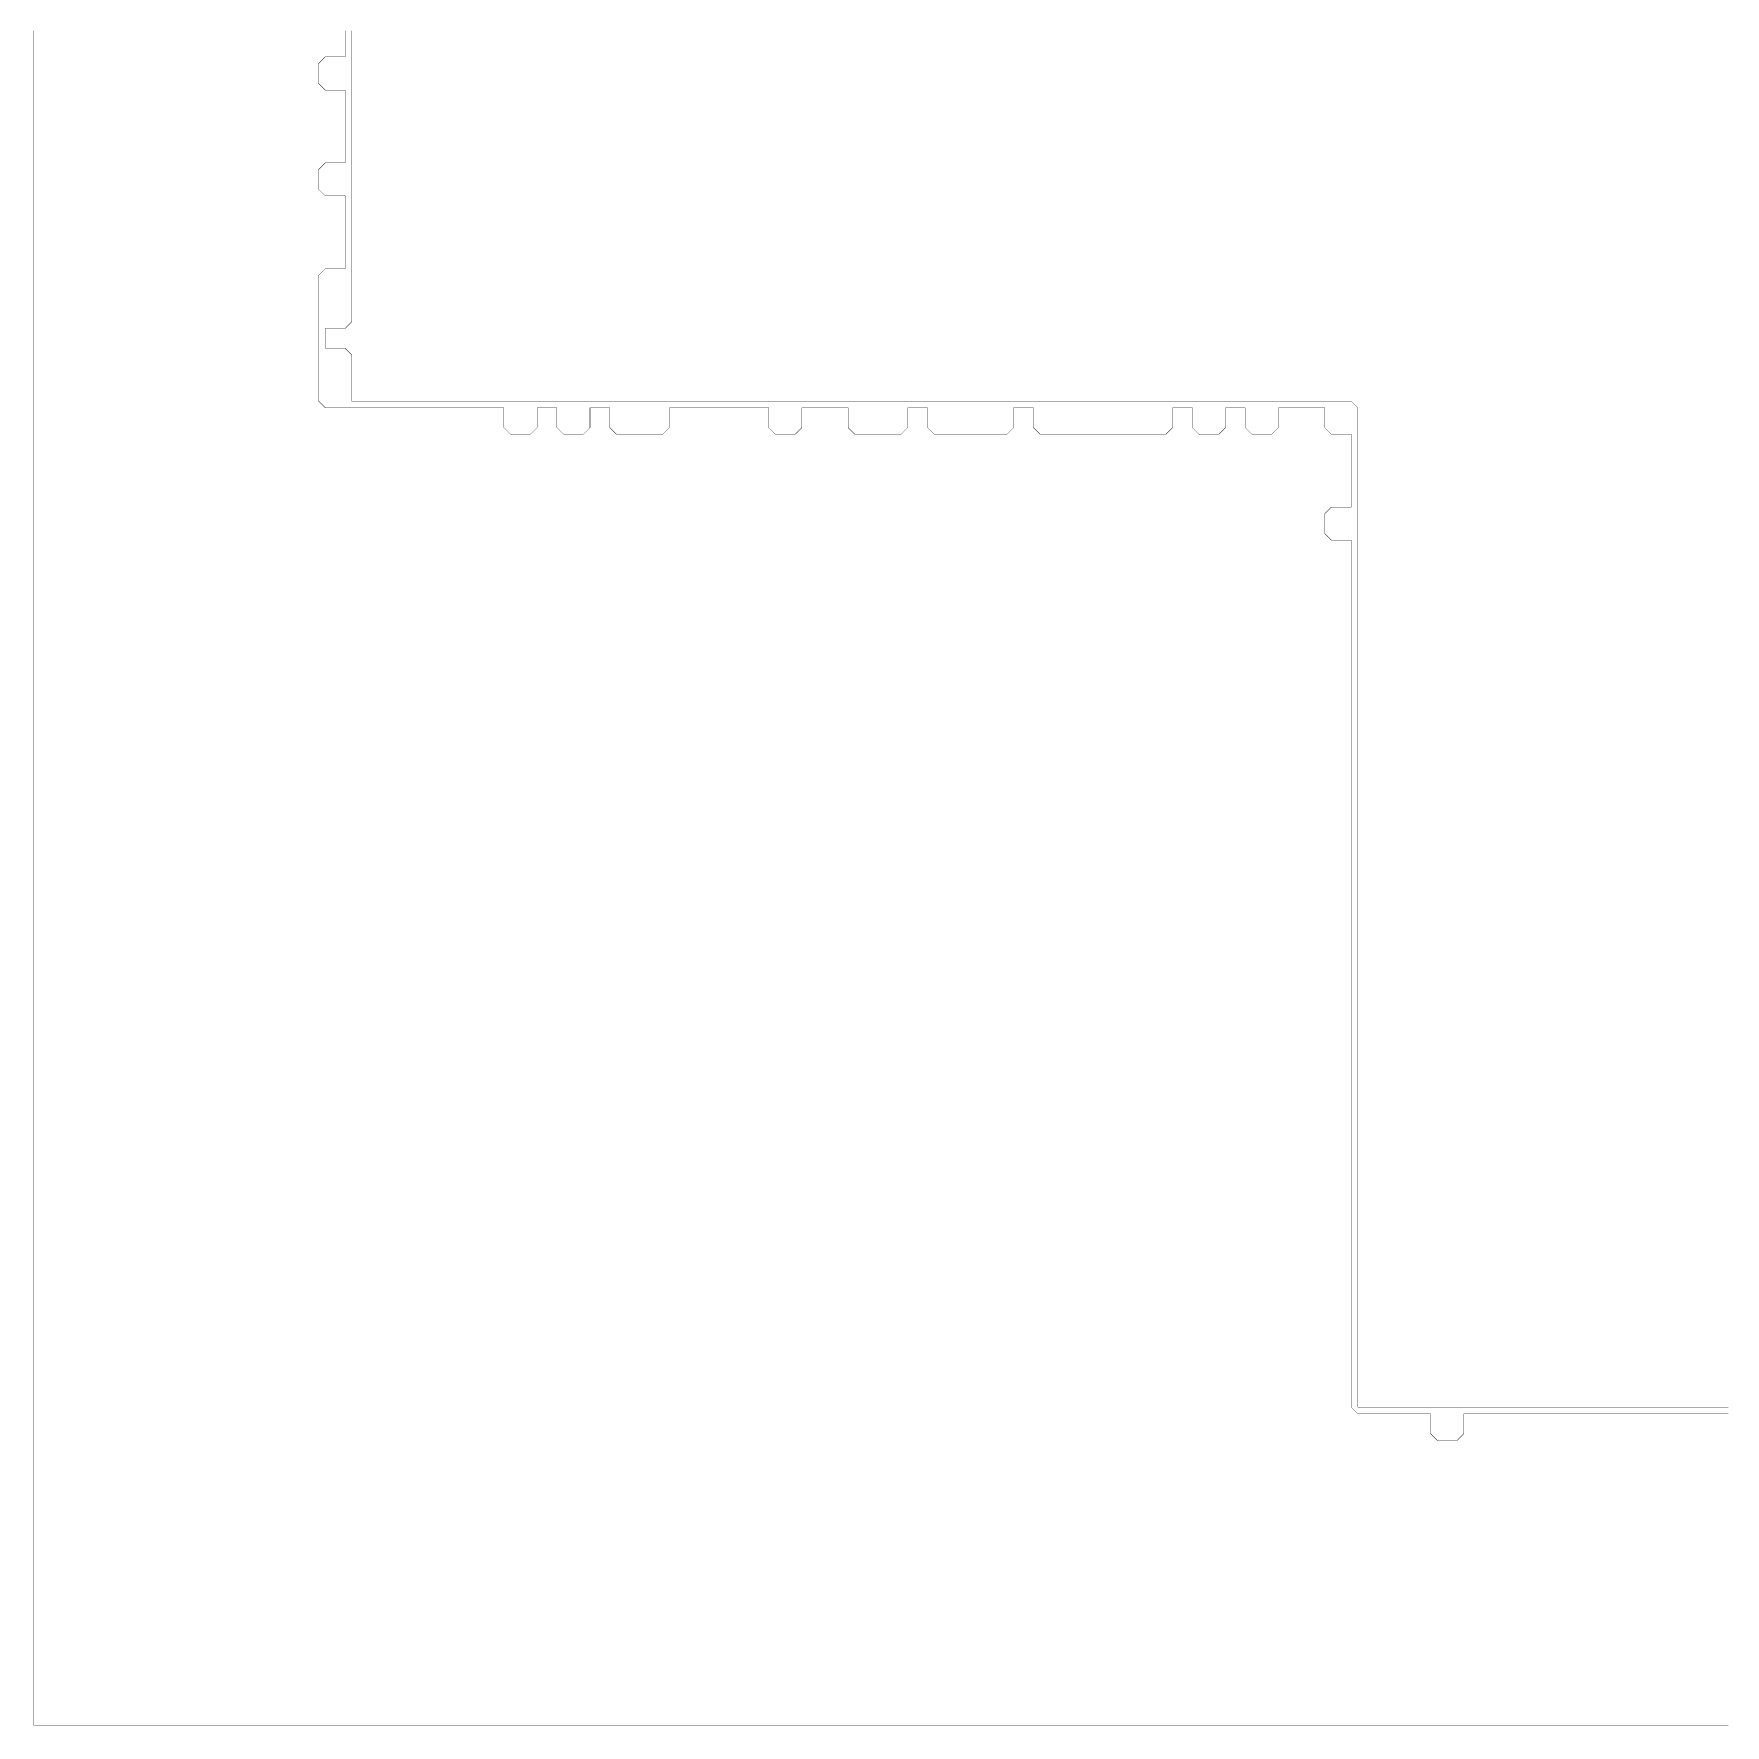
# Model space of a CAD drawing. Header units: metres. Extents: x 0 to 4990, y -4990 to 0.
# Drawn here: x 0 to 2495, y -4990 to -2495 of the extents above; entities that cross this region are included whole.
import ezdxf

# ---------------------------------------------------------------- set-up
doc = ezdxf.new("R2010")
doc.units = ezdxf.units.M
doc.layers.add('conductor', color=1, linetype='Continuous')
doc.layers.add('substrate', color=5, linetype='Continuous')

msp = doc.modelspace()

# ---------------------------------------------------------------- linework, layer by layer
at = {"layer": 'conductor', "const_width": 0.5}
msp.add_lwpolyline([(468.75, -2490.234375), (468.75, -2500), (468.75, -2509.765625), (468.75, -2519.53125), (468.75, -2529.296875), (468.75, -2539.0625), (468.75, -2548.828125), (468.75, -2558.59375), (468.75, -2568.359375), (468.75, -2578.125), (468.75, -2587.890625), (468.75, -2597.65625), (468.75, -2607.421875), (468.75, -2617.1875), (468.75, -2626.953125), (468.75, -2636.71875), (468.75, -2646.484375), (468.75, -2656.25), (468.75, -2666.015625), (468.75, -2675.78125), (468.75, -2685.546875), (468.75, -2695.3125), (468.75, -2705.078125), (468.75, -2714.84375), (468.75, -2724.609375), (468.75, -2734.375), (468.75, -2744.140625), (468.75, -2753.90625), (468.75, -2763.671875), (468.75, -2773.4375), (468.75, -2783.203125), (468.75, -2792.96875), (468.75, -2802.734375), (468.75, -2812.5), (468.75, -2822.265625), (468.75, -2832.03125), (468.75, -2841.796875), (468.75, -2851.5625), (468.75, -2861.328125), (468.75, -2871.09375), (468.75, -2880.859375), (468.75, -2890.625), (468.75, -2900.390625), (468.75, -2910.15625), (468.75, -2919.921875), (458.984375, -2929.6875), (449.21875, -2929.6875), (439.453125, -2929.6875), (429.6875, -2929.6875), (429.6875, -2939.453125), (429.6875, -2949.21875), (429.6875, -2958.984375), (439.453125, -2958.984375), (449.21875, -2958.984375), (458.984375, -2958.984375), (468.75, -2968.75), (468.75, -2978.515625), (468.75, -2988.28125), (468.75, -2998.046875), (468.75, -3007.8125), (468.75, -3017.578125), (468.75, -3027.34375), (468.75, -3037.109375), (478.515625, -3037.109375), (488.28125, -3037.109375), (498.046875, -3037.109375), (507.8125, -3037.109375), (517.578125, -3037.109375), (527.34375, -3037.109375), (537.109375, -3037.109375), (546.875, -3037.109375), (556.640625, -3037.109375), (566.40625, -3037.109375), (576.171875, -3037.109375), (585.9375, -3037.109375), (595.703125, -3037.109375), (605.46875, -3037.109375), (615.234375, -3037.109375), (625, -3037.109375), (634.765625, -3037.109375), (644.53125, -3037.109375), (654.296875, -3037.109375), (664.0625, -3037.109375), (673.828125, -3037.109375), (683.59375, -3037.109375), (693.359375, -3037.109375), (703.125, -3037.109375), (712.890625, -3037.109375), (722.65625, -3037.109375), (732.421875, -3037.109375), (742.1875, -3037.109375), (751.953125, -3037.109375), (761.71875, -3037.109375), (771.484375, -3037.109375), (781.25, -3037.109375), (791.015625, -3037.109375), (800.78125, -3037.109375), (810.546875, -3037.109375), (820.3125, -3037.109375), (830.078125, -3037.109375), (839.84375, -3037.109375), (849.609375, -3037.109375), (859.375, -3037.109375), (869.140625, -3037.109375), (878.90625, -3037.109375), (888.671875, -3037.109375), (898.4375, -3037.109375), (908.203125, -3037.109375), (917.96875, -3037.109375), (927.734375, -3037.109375), (937.5, -3037.109375), (947.265625, -3037.109375), (957.03125, -3037.109375), (966.796875, -3037.109375), (976.5625, -3037.109375), (986.328125, -3037.109375), (996.09375, -3037.109375), (1005.859375, -3037.109375), (1015.625, -3037.109375), (1025.390625, -3037.109375), (1035.15625, -3037.109375), (1044.921875, -3037.109375), (1054.6875, -3037.109375), (1064.453125, -3037.109375), (1074.21875, -3037.109375), (1083.984375, -3037.109375), (1093.75, -3037.109375), (1103.515625, -3037.109375), (1113.28125, -3037.109375), (1123.046875, -3037.109375), (1132.8125, -3037.109375), (1142.578125, -3037.109375), (1152.34375, -3037.109375), (1162.109375, -3037.109375), (1171.875, -3037.109375), (1181.640625, -3037.109375), (1191.40625, -3037.109375), (1201.171875, -3037.109375), (1210.9375, -3037.109375), (1220.703125, -3037.109375), (1230.46875, -3037.109375), (1240.234375, -3037.109375), (1250, -3037.109375), (1259.765625, -3037.109375), (1269.53125, -3037.109375), (1279.296875, -3037.109375), (1289.0625, -3037.109375), (1298.828125, -3037.109375), (1308.59375, -3037.109375), (1318.359375, -3037.109375), (1328.125, -3037.109375), (1337.890625, -3037.109375), (1347.65625, -3037.109375), (1357.421875, -3037.109375), (1367.1875, -3037.109375), (1376.953125, -3037.109375), (1386.71875, -3037.109375), (1396.484375, -3037.109375), (1406.25, -3037.109375), (1416.015625, -3037.109375), (1425.78125, -3037.109375), (1435.546875, -3037.109375), (1445.3125, -3037.109375), (1455.078125, -3037.109375), (1464.84375, -3037.109375), (1474.609375, -3037.109375), (1484.375, -3037.109375), (1494.140625, -3037.109375), (1503.90625, -3037.109375), (1513.671875, -3037.109375), (1523.4375, -3037.109375), (1533.203125, -3037.109375), (1542.96875, -3037.109375), (1552.734375, -3037.109375), (1562.5, -3037.109375), (1572.265625, -3037.109375), (1582.03125, -3037.109375), (1591.796875, -3037.109375), (1601.5625, -3037.109375), (1611.328125, -3037.109375), (1621.09375, -3037.109375), (1630.859375, -3037.109375), (1640.625, -3037.109375), (1650.390625, -3037.109375), (1660.15625, -3037.109375), (1669.921875, -3037.109375), (1679.6875, -3037.109375), (1689.453125, -3037.109375), (1699.21875, -3037.109375), (1708.984375, -3037.109375), (1718.75, -3037.109375), (1728.515625, -3037.109375), (1738.28125, -3037.109375), (1748.046875, -3037.109375), (1757.8125, -3037.109375), (1767.578125, -3037.109375), (1777.34375, -3037.109375), (1787.109375, -3037.109375), (1796.875, -3037.109375), (1806.640625, -3037.109375), (1816.40625, -3037.109375), (1826.171875, -3037.109375), (1835.9375, -3037.109375), (1845.703125, -3037.109375), (1855.46875, -3037.109375), (1865.234375, -3037.109375), (1875, -3037.109375), (1884.765625, -3037.109375), (1894.53125, -3037.109375), (1904.296875, -3037.109375), (1914.0625, -3037.109375), (1923.828125, -3037.109375), (1933.59375, -3037.109375), (1943.359375, -3037.109375), (1953.125, -3046.875), (1953.125, -3056.640625), (1953.125, -3066.40625), (1953.125, -3076.171875), (1953.125, -3085.9375), (1953.125, -3095.703125), (1953.125, -3105.46875), (1953.125, -3115.234375), (1953.125, -3125), (1953.125, -3134.765625), (1953.125, -3144.53125), (1953.125, -3154.296875), (1953.125, -3164.0625), (1953.125, -3173.828125), (1953.125, -3183.59375), (1953.125, -3193.359375), (1953.125, -3203.125), (1953.125, -3212.890625), (1953.125, -3222.65625), (1953.125, -3232.421875), (1953.125, -3242.1875), (1953.125, -3251.953125), (1953.125, -3261.71875), (1953.125, -3271.484375), (1953.125, -3281.25), (1953.125, -3291.015625), (1953.125, -3300.78125), (1953.125, -3310.546875), (1953.125, -3320.3125), (1953.125, -3330.078125), (1953.125, -3339.84375), (1953.125, -3349.609375), (1953.125, -3359.375), (1953.125, -3369.140625), (1953.125, -3378.90625), (1953.125, -3388.671875), (1953.125, -3398.4375), (1953.125, -3408.203125), (1953.125, -3417.96875), (1953.125, -3427.734375), (1953.125, -3437.5), (1953.125, -3447.265625), (1953.125, -3457.03125), (1953.125, -3466.796875), (1953.125, -3476.5625), (1953.125, -3486.328125), (1953.125, -3496.09375), (1953.125, -3505.859375), (1953.125, -3515.625), (1953.125, -3525.390625), (1953.125, -3535.15625), (1953.125, -3544.921875), (1953.125, -3554.6875), (1953.125, -3564.453125), (1953.125, -3574.21875), (1953.125, -3583.984375), (1953.125, -3593.75), (1953.125, -3603.515625), (1953.125, -3613.28125), (1953.125, -3623.046875), (1953.125, -3632.8125), (1953.125, -3642.578125), (1953.125, -3652.34375), (1953.125, -3662.109375), (1953.125, -3671.875), (1953.125, -3681.640625), (1953.125, -3691.40625), (1953.125, -3701.171875), (1953.125, -3710.9375), (1953.125, -3720.703125), (1953.125, -3730.46875), (1953.125, -3740.234375), (1953.125, -3750), (1953.125, -3759.765625), (1953.125, -3769.53125), (1953.125, -3779.296875), (1953.125, -3789.0625), (1953.125, -3798.828125), (1953.125, -3808.59375), (1953.125, -3818.359375), (1953.125, -3828.125), (1953.125, -3837.890625), (1953.125, -3847.65625), (1953.125, -3857.421875), (1953.125, -3867.1875), (1953.125, -3876.953125), (1953.125, -3886.71875), (1953.125, -3896.484375), (1953.125, -3906.25), (1953.125, -3916.015625), (1953.125, -3925.78125), (1953.125, -3935.546875), (1953.125, -3945.3125), (1953.125, -3955.078125), (1953.125, -3964.84375), (1953.125, -3974.609375), (1953.125, -3984.375), (1953.125, -3994.140625), (1953.125, -4003.90625), (1953.125, -4013.671875), (1953.125, -4023.4375), (1953.125, -4033.203125), (1953.125, -4042.96875), (1953.125, -4052.734375), (1953.125, -4062.5), (1953.125, -4072.265625), (1953.125, -4082.03125), (1953.125, -4091.796875), (1953.125, -4101.5625), (1953.125, -4111.328125), (1953.125, -4121.09375), (1953.125, -4130.859375), (1953.125, -4140.625), (1953.125, -4150.390625), (1953.125, -4160.15625), (1953.125, -4169.921875), (1953.125, -4179.6875), (1953.125, -4189.453125), (1953.125, -4199.21875), (1953.125, -4208.984375), (1953.125, -4218.75), (1953.125, -4228.515625), (1953.125, -4238.28125), (1953.125, -4248.046875), (1953.125, -4257.8125), (1953.125, -4267.578125), (1953.125, -4277.34375), (1953.125, -4287.109375), (1953.125, -4296.875), (1953.125, -4306.640625), (1953.125, -4316.40625), (1953.125, -4326.171875), (1953.125, -4335.9375), (1953.125, -4345.703125), (1953.125, -4355.46875), (1953.125, -4365.234375), (1953.125, -4375), (1953.125, -4384.765625), (1953.125, -4394.53125), (1953.125, -4404.296875), (1953.125, -4414.0625), (1953.125, -4423.828125), (1953.125, -4433.59375), (1953.125, -4443.359375), (1953.125, -4453.125), (1953.125, -4462.890625), (1953.125, -4472.65625), (1953.125, -4482.421875), (1953.125, -4492.1875), (1953.125, -4501.953125), (1953.125, -4511.71875), (1953.125, -4521.484375), (1962.890625, -4521.484375), (1972.65625, -4521.484375), (1982.421875, -4521.484375), (1992.1875, -4521.484375), (2001.953125, -4521.484375), (2011.71875, -4521.484375), (2021.484375, -4521.484375), (2031.25, -4521.484375), (2041.015625, -4521.484375), (2050.78125, -4521.484375), (2060.546875, -4521.484375), (2070.3125, -4521.484375), (2080.078125, -4521.484375), (2089.84375, -4521.484375), (2099.609375, -4521.484375), (2109.375, -4521.484375), (2119.140625, -4521.484375), (2128.90625, -4521.484375), (2138.671875, -4521.484375), (2148.4375, -4521.484375), (2158.203125, -4521.484375), (2167.96875, -4521.484375), (2177.734375, -4521.484375), (2187.5, -4521.484375), (2197.265625, -4521.484375), (2207.03125, -4521.484375), (2216.796875, -4521.484375), (2226.5625, -4521.484375), (2236.328125, -4521.484375), (2246.09375, -4521.484375), (2255.859375, -4521.484375), (2265.625, -4521.484375), (2275.390625, -4521.484375), (2285.15625, -4521.484375), (2294.921875, -4521.484375), (2304.6875, -4521.484375), (2314.453125, -4521.484375), (2324.21875, -4521.484375), (2333.984375, -4521.484375), (2343.75, -4521.484375), (2353.515625, -4521.484375), (2363.28125, -4521.484375), (2373.046875, -4521.484375), (2382.8125, -4521.484375), (2392.578125, -4521.484375), (2402.34375, -4521.484375), (2412.109375, -4521.484375), (2421.875, -4521.484375), (2431.640625, -4521.484375), (2441.40625, -4521.484375), (2451.171875, -4521.484375), (2460.9375, -4521.484375), (2470.703125, -4521.484375), (2480.46875, -4521.484375), (2490.234375, -4521.484375), (2500, -4521.484375)], dxfattribs=at)
at = {"layer": 'substrate', "const_width": 0.5}
for points in [[(0, -2490.234375), (0, -2500), (0, -2509.765625), (0, -2519.53125), (0, -2529.296875), (0, -2539.0625), (0, -2548.828125), (0, -2558.59375), (0, -2568.359375), (0, -2578.125), (0, -2587.890625), (0, -2597.65625), (0, -2607.421875), (0, -2617.1875), (0, -2626.953125), (0, -2636.71875), (0, -2646.484375), (0, -2656.25), (0, -2666.015625), (0, -2675.78125), (0, -2685.546875), (0, -2695.3125), (0, -2705.078125), (0, -2714.84375), (0, -2724.609375), (0, -2734.375), (0, -2744.140625), (0, -2753.90625), (0, -2763.671875), (0, -2773.4375), (0, -2783.203125), (0, -2792.96875), (0, -2802.734375), (0, -2812.5), (0, -2822.265625), (0, -2832.03125), (0, -2841.796875), (0, -2851.5625), (0, -2861.328125), (0, -2871.09375), (0, -2880.859375), (0, -2890.625), (0, -2900.390625), (0, -2910.15625), (0, -2919.921875), (0, -2929.6875), (0, -2939.453125), (0, -2949.21875), (0, -2958.984375), (0, -2968.75), (0, -2978.515625), (0, -2988.28125), (0, -2998.046875), (0, -3007.8125), (0, -3017.578125), (0, -3027.34375), (0, -3037.109375), (0, -3046.875), (0, -3056.640625), (0, -3066.40625), (0, -3076.171875), (0, -3085.9375), (0, -3095.703125), (0, -3105.46875), (0, -3115.234375), (0, -3125), (0, -3134.765625), (0, -3144.53125), (0, -3154.296875), (0, -3164.0625), (0, -3173.828125), (0, -3183.59375), (0, -3193.359375), (0, -3203.125), (0, -3212.890625), (0, -3222.65625), (0, -3232.421875), (0, -3242.1875), (0, -3251.953125), (0, -3261.71875), (0, -3271.484375), (0, -3281.25), (0, -3291.015625), (0, -3300.78125), (0, -3310.546875), (0, -3320.3125), (0, -3330.078125), (0, -3339.84375), (0, -3349.609375), (0, -3359.375), (0, -3369.140625), (0, -3378.90625), (0, -3388.671875), (0, -3398.4375), (0, -3408.203125), (0, -3417.96875), (0, -3427.734375), (0, -3437.5), (0, -3447.265625), (0, -3457.03125), (0, -3466.796875), (0, -3476.5625), (0, -3486.328125), (0, -3496.09375), (0, -3505.859375), (0, -3515.625), (0, -3525.390625), (0, -3535.15625), (0, -3544.921875), (0, -3554.6875), (0, -3564.453125), (0, -3574.21875), (0, -3583.984375), (0, -3593.75), (0, -3603.515625), (0, -3613.28125), (0, -3623.046875), (0, -3632.8125), (0, -3642.578125), (0, -3652.34375), (0, -3662.109375), (0, -3671.875), (0, -3681.640625), (0, -3691.40625), (0, -3701.171875), (0, -3710.9375), (0, -3720.703125), (0, -3730.46875), (0, -3740.234375), (0, -3750), (0, -3759.765625), (0, -3769.53125), (0, -3779.296875), (0, -3789.0625), (0, -3798.828125), (0, -3808.59375), (0, -3818.359375), (0, -3828.125), (0, -3837.890625), (0, -3847.65625), (0, -3857.421875), (0, -3867.1875), (0, -3876.953125), (0, -3886.71875), (0, -3896.484375), (0, -3906.25), (0, -3916.015625), (0, -3925.78125), (0, -3935.546875), (0, -3945.3125), (0, -3955.078125), (0, -3964.84375), (0, -3974.609375), (0, -3984.375), (0, -3994.140625), (0, -4003.90625), (0, -4013.671875), (0, -4023.4375), (0, -4033.203125), (0, -4042.96875), (0, -4052.734375), (0, -4062.5), (0, -4072.265625), (0, -4082.03125), (0, -4091.796875), (0, -4101.5625), (0, -4111.328125), (0, -4121.09375), (0, -4130.859375), (0, -4140.625), (0, -4150.390625), (0, -4160.15625), (0, -4169.921875), (0, -4179.6875), (0, -4189.453125), (0, -4199.21875), (0, -4208.984375), (0, -4218.75), (0, -4228.515625), (0, -4238.28125), (0, -4248.046875), (0, -4257.8125), (0, -4267.578125), (0, -4277.34375), (0, -4287.109375), (0, -4296.875), (0, -4306.640625), (0, -4316.40625), (0, -4326.171875), (0, -4335.9375), (0, -4345.703125), (0, -4355.46875), (0, -4365.234375), (0, -4375), (0, -4384.765625), (0, -4394.53125), (0, -4404.296875), (0, -4414.0625), (0, -4423.828125), (0, -4433.59375), (0, -4443.359375), (0, -4453.125), (0, -4462.890625), (0, -4472.65625), (0, -4482.421875), (0, -4492.1875), (0, -4501.953125), (0, -4511.71875), (0, -4521.484375), (0, -4531.25), (0, -4541.015625), (0, -4550.78125), (0, -4560.546875), (0, -4570.3125), (0, -4580.078125), (0, -4589.84375), (0, -4599.609375), (0, -4609.375), (0, -4619.140625), (0, -4628.90625), (0, -4638.671875), (0, -4648.4375), (0, -4658.203125), (0, -4667.96875), (0, -4677.734375), (0, -4687.5), (0, -4697.265625), (0, -4707.03125), (0, -4716.796875), (0, -4726.5625), (0, -4736.328125), (0, -4746.09375), (0, -4755.859375), (0, -4765.625), (0, -4775.390625), (0, -4785.15625), (0, -4794.921875), (0, -4804.6875), (0, -4814.453125), (0, -4824.21875), (0, -4833.984375), (0, -4843.75), (0, -4853.515625), (0, -4863.28125), (0, -4873.046875), (0, -4882.8125), (0, -4892.578125), (0, -4902.34375), (0, -4912.109375), (0, -4921.875), (0, -4931.640625), (0, -4941.40625), (0, -4951.171875), (0, -4960.9375), (0, -4970.703125), (0, -4980.46875), (0, -4990.234375), (9.765625, -4990.234375), (19.53125, -4990.234375), (29.296875, -4990.234375), (39.0625, -4990.234375), (48.828125, -4990.234375), (58.59375, -4990.234375), (68.359375, -4990.234375), (78.125, -4990.234375), (87.890625, -4990.234375), (97.65625, -4990.234375), (107.421875, -4990.234375), (117.1875, -4990.234375), (126.953125, -4990.234375), (136.71875, -4990.234375), (146.484375, -4990.234375), (156.25, -4990.234375), (166.015625, -4990.234375), (175.78125, -4990.234375), (185.546875, -4990.234375), (195.3125, -4990.234375), (205.078125, -4990.234375), (214.84375, -4990.234375), (224.609375, -4990.234375), (234.375, -4990.234375), (244.140625, -4990.234375), (253.90625, -4990.234375), (263.671875, -4990.234375), (273.4375, -4990.234375), (283.203125, -4990.234375), (292.96875, -4990.234375), (302.734375, -4990.234375), (312.5, -4990.234375), (322.265625, -4990.234375), (332.03125, -4990.234375), (341.796875, -4990.234375), (351.5625, -4990.234375), (361.328125, -4990.234375), (371.09375, -4990.234375), (380.859375, -4990.234375), (390.625, -4990.234375), (400.390625, -4990.234375), (410.15625, -4990.234375), (419.921875, -4990.234375), (429.6875, -4990.234375), (439.453125, -4990.234375), (449.21875, -4990.234375), (458.984375, -4990.234375), (468.75, -4990.234375), (478.515625, -4990.234375), (488.28125, -4990.234375), (498.046875, -4990.234375), (507.8125, -4990.234375), (517.578125, -4990.234375), (527.34375, -4990.234375), (537.109375, -4990.234375), (546.875, -4990.234375), (556.640625, -4990.234375), (566.40625, -4990.234375), (576.171875, -4990.234375), (585.9375, -4990.234375), (595.703125, -4990.234375), (605.46875, -4990.234375), (615.234375, -4990.234375), (625, -4990.234375), (634.765625, -4990.234375), (644.53125, -4990.234375), (654.296875, -4990.234375), (664.0625, -4990.234375), (673.828125, -4990.234375), (683.59375, -4990.234375), (693.359375, -4990.234375), (703.125, -4990.234375), (712.890625, -4990.234375), (722.65625, -4990.234375), (732.421875, -4990.234375), (742.1875, -4990.234375), (751.953125, -4990.234375), (761.71875, -4990.234375), (771.484375, -4990.234375), (781.25, -4990.234375), (791.015625, -4990.234375), (800.78125, -4990.234375), (810.546875, -4990.234375), (820.3125, -4990.234375), (830.078125, -4990.234375), (839.84375, -4990.234375), (849.609375, -4990.234375), (859.375, -4990.234375), (869.140625, -4990.234375), (878.90625, -4990.234375), (888.671875, -4990.234375), (898.4375, -4990.234375), (908.203125, -4990.234375), (917.96875, -4990.234375), (927.734375, -4990.234375), (937.5, -4990.234375), (947.265625, -4990.234375), (957.03125, -4990.234375), (966.796875, -4990.234375), (976.5625, -4990.234375), (986.328125, -4990.234375), (996.09375, -4990.234375), (1005.859375, -4990.234375), (1015.625, -4990.234375), (1025.390625, -4990.234375), (1035.15625, -4990.234375), (1044.921875, -4990.234375), (1054.6875, -4990.234375), (1064.453125, -4990.234375), (1074.21875, -4990.234375), (1083.984375, -4990.234375), (1093.75, -4990.234375), (1103.515625, -4990.234375), (1113.28125, -4990.234375), (1123.046875, -4990.234375), (1132.8125, -4990.234375), (1142.578125, -4990.234375), (1152.34375, -4990.234375), (1162.109375, -4990.234375), (1171.875, -4990.234375), (1181.640625, -4990.234375), (1191.40625, -4990.234375), (1201.171875, -4990.234375), (1210.9375, -4990.234375), (1220.703125, -4990.234375), (1230.46875, -4990.234375), (1240.234375, -4990.234375), (1250, -4990.234375), (1259.765625, -4990.234375), (1269.53125, -4990.234375), (1279.296875, -4990.234375), (1289.0625, -4990.234375), (1298.828125, -4990.234375), (1308.59375, -4990.234375), (1318.359375, -4990.234375), (1328.125, -4990.234375), (1337.890625, -4990.234375), (1347.65625, -4990.234375), (1357.421875, -4990.234375), (1367.1875, -4990.234375), (1376.953125, -4990.234375), (1386.71875, -4990.234375), (1396.484375, -4990.234375), (1406.25, -4990.234375), (1416.015625, -4990.234375), (1425.78125, -4990.234375), (1435.546875, -4990.234375), (1445.3125, -4990.234375), (1455.078125, -4990.234375), (1464.84375, -4990.234375), (1474.609375, -4990.234375), (1484.375, -4990.234375), (1494.140625, -4990.234375), (1503.90625, -4990.234375), (1513.671875, -4990.234375), (1523.4375, -4990.234375), (1533.203125, -4990.234375), (1542.96875, -4990.234375), (1552.734375, -4990.234375), (1562.5, -4990.234375), (1572.265625, -4990.234375), (1582.03125, -4990.234375), (1591.796875, -4990.234375), (1601.5625, -4990.234375), (1611.328125, -4990.234375), (1621.09375, -4990.234375), (1630.859375, -4990.234375), (1640.625, -4990.234375), (1650.390625, -4990.234375), (1660.15625, -4990.234375), (1669.921875, -4990.234375), (1679.6875, -4990.234375), (1689.453125, -4990.234375), (1699.21875, -4990.234375), (1708.984375, -4990.234375), (1718.75, -4990.234375), (1728.515625, -4990.234375), (1738.28125, -4990.234375), (1748.046875, -4990.234375), (1757.8125, -4990.234375), (1767.578125, -4990.234375), (1777.34375, -4990.234375), (1787.109375, -4990.234375), (1796.875, -4990.234375), (1806.640625, -4990.234375), (1816.40625, -4990.234375), (1826.171875, -4990.234375), (1835.9375, -4990.234375), (1845.703125, -4990.234375), (1855.46875, -4990.234375), (1865.234375, -4990.234375), (1875, -4990.234375), (1884.765625, -4990.234375), (1894.53125, -4990.234375), (1904.296875, -4990.234375), (1914.0625, -4990.234375), (1923.828125, -4990.234375), (1933.59375, -4990.234375), (1943.359375, -4990.234375), (1953.125, -4990.234375), (1962.890625, -4990.234375), (1972.65625, -4990.234375), (1982.421875, -4990.234375), (1992.1875, -4990.234375), (2001.953125, -4990.234375), (2011.71875, -4990.234375), (2021.484375, -4990.234375), (2031.25, -4990.234375), (2041.015625, -4990.234375), (2050.78125, -4990.234375), (2060.546875, -4990.234375), (2070.3125, -4990.234375), (2080.078125, -4990.234375), (2089.84375, -4990.234375), (2099.609375, -4990.234375), (2109.375, -4990.234375), (2119.140625, -4990.234375), (2128.90625, -4990.234375), (2138.671875, -4990.234375), (2148.4375, -4990.234375), (2158.203125, -4990.234375), (2167.96875, -4990.234375), (2177.734375, -4990.234375), (2187.5, -4990.234375), (2197.265625, -4990.234375), (2207.03125, -4990.234375), (2216.796875, -4990.234375), (2226.5625, -4990.234375), (2236.328125, -4990.234375), (2246.09375, -4990.234375), (2255.859375, -4990.234375), (2265.625, -4990.234375), (2275.390625, -4990.234375), (2285.15625, -4990.234375), (2294.921875, -4990.234375), (2304.6875, -4990.234375), (2314.453125, -4990.234375), (2324.21875, -4990.234375), (2333.984375, -4990.234375), (2343.75, -4990.234375), (2353.515625, -4990.234375), (2363.28125, -4990.234375), (2373.046875, -4990.234375), (2382.8125, -4990.234375), (2392.578125, -4990.234375), (2402.34375, -4990.234375), (2412.109375, -4990.234375), (2421.875, -4990.234375), (2431.640625, -4990.234375), (2441.40625, -4990.234375), (2451.171875, -4990.234375), (2460.9375, -4990.234375), (2470.703125, -4990.234375), (2480.46875, -4990.234375), (2490.234375, -4990.234375), (2500, -4990.234375)], [(2500, -4531.25), (2490.234375, -4531.25), (2480.46875, -4531.25), (2470.703125, -4531.25), (2460.9375, -4531.25), (2451.171875, -4531.25), (2441.40625, -4531.25), (2431.640625, -4531.25), (2421.875, -4531.25), (2412.109375, -4531.25), (2402.34375, -4531.25), (2392.578125, -4531.25), (2382.8125, -4531.25), (2373.046875, -4531.25), (2363.28125, -4531.25), (2353.515625, -4531.25), (2343.75, -4531.25), (2333.984375, -4531.25), (2324.21875, -4531.25), (2314.453125, -4531.25), (2304.6875, -4531.25), (2294.921875, -4531.25), (2285.15625, -4531.25), (2275.390625, -4531.25), (2265.625, -4531.25), (2255.859375, -4531.25), (2246.09375, -4531.25), (2236.328125, -4531.25), (2226.5625, -4531.25), (2216.796875, -4531.25), (2207.03125, -4531.25), (2197.265625, -4531.25), (2187.5, -4531.25), (2177.734375, -4531.25), (2167.96875, -4531.25), (2158.203125, -4531.25), (2148.4375, -4531.25), (2138.671875, -4531.25), (2128.90625, -4531.25), (2119.140625, -4531.25), (2109.375, -4531.25), (2109.375, -4541.015625), (2109.375, -4550.78125), (2109.375, -4560.546875), (2099.609375, -4570.3125), (2089.84375, -4570.3125), (2080.078125, -4570.3125), (2070.3125, -4570.3125), (2060.546875, -4560.546875), (2060.546875, -4550.78125), (2060.546875, -4541.015625), (2060.546875, -4531.25), (2050.78125, -4531.25), (2041.015625, -4531.25), (2031.25, -4531.25), (2021.484375, -4531.25), (2011.71875, -4531.25), (2001.953125, -4531.25), (1992.1875, -4531.25), (1982.421875, -4531.25), (1972.65625, -4531.25), (1962.890625, -4531.25), (1953.125, -4531.25), (1943.359375, -4521.484375), (1943.359375, -4511.71875), (1943.359375, -4501.953125), (1943.359375, -4492.1875), (1943.359375, -4482.421875), (1943.359375, -4472.65625), (1943.359375, -4462.890625), (1943.359375, -4453.125), (1943.359375, -4443.359375), (1943.359375, -4433.59375), (1943.359375, -4423.828125), (1943.359375, -4414.0625), (1943.359375, -4404.296875), (1943.359375, -4394.53125), (1943.359375, -4384.765625), (1943.359375, -4375), (1943.359375, -4365.234375), (1943.359375, -4355.46875), (1943.359375, -4345.703125), (1943.359375, -4335.9375), (1943.359375, -4326.171875), (1943.359375, -4316.40625), (1943.359375, -4306.640625), (1943.359375, -4296.875), (1943.359375, -4287.109375), (1943.359375, -4277.34375), (1943.359375, -4267.578125), (1943.359375, -4257.8125), (1943.359375, -4248.046875), (1943.359375, -4238.28125), (1943.359375, -4228.515625), (1943.359375, -4218.75), (1943.359375, -4208.984375), (1943.359375, -4199.21875), (1943.359375, -4189.453125), (1943.359375, -4179.6875), (1943.359375, -4169.921875), (1943.359375, -4160.15625), (1943.359375, -4150.390625), (1943.359375, -4140.625), (1943.359375, -4130.859375), (1943.359375, -4121.09375), (1943.359375, -4111.328125), (1943.359375, -4101.5625), (1943.359375, -4091.796875), (1943.359375, -4082.03125), (1943.359375, -4072.265625), (1943.359375, -4062.5), (1943.359375, -4052.734375), (1943.359375, -4042.96875), (1943.359375, -4033.203125), (1943.359375, -4023.4375), (1943.359375, -4013.671875), (1943.359375, -4003.90625), (1943.359375, -3994.140625), (1943.359375, -3984.375), (1943.359375, -3974.609375), (1943.359375, -3964.84375), (1943.359375, -3955.078125), (1943.359375, -3945.3125), (1943.359375, -3935.546875), (1943.359375, -3925.78125), (1943.359375, -3916.015625), (1943.359375, -3906.25), (1943.359375, -3896.484375), (1943.359375, -3886.71875), (1943.359375, -3876.953125), (1943.359375, -3867.1875), (1943.359375, -3857.421875), (1943.359375, -3847.65625), (1943.359375, -3837.890625), (1943.359375, -3828.125), (1943.359375, -3818.359375), (1943.359375, -3808.59375), (1943.359375, -3798.828125), (1943.359375, -3789.0625), (1943.359375, -3779.296875), (1943.359375, -3769.53125), (1943.359375, -3759.765625), (1943.359375, -3750), (1943.359375, -3740.234375), (1943.359375, -3730.46875), (1943.359375, -3720.703125), (1943.359375, -3710.9375), (1943.359375, -3701.171875), (1943.359375, -3691.40625), (1943.359375, -3681.640625), (1943.359375, -3671.875), (1943.359375, -3662.109375), (1943.359375, -3652.34375), (1943.359375, -3642.578125), (1943.359375, -3632.8125), (1943.359375, -3623.046875), (1943.359375, -3613.28125), (1943.359375, -3603.515625), (1943.359375, -3593.75), (1943.359375, -3583.984375), (1943.359375, -3574.21875), (1943.359375, -3564.453125), (1943.359375, -3554.6875), (1943.359375, -3544.921875), (1943.359375, -3535.15625), (1943.359375, -3525.390625), (1943.359375, -3515.625), (1943.359375, -3505.859375), (1943.359375, -3496.09375), (1943.359375, -3486.328125), (1943.359375, -3476.5625), (1943.359375, -3466.796875), (1943.359375, -3457.03125), (1943.359375, -3447.265625), (1943.359375, -3437.5), (1943.359375, -3427.734375), (1943.359375, -3417.96875), (1943.359375, -3408.203125), (1943.359375, -3398.4375), (1943.359375, -3388.671875), (1943.359375, -3378.90625), (1943.359375, -3369.140625), (1943.359375, -3359.375), (1943.359375, -3349.609375), (1943.359375, -3339.84375), (1943.359375, -3330.078125), (1943.359375, -3320.3125), (1943.359375, -3310.546875), (1943.359375, -3300.78125), (1943.359375, -3291.015625), (1943.359375, -3281.25), (1943.359375, -3271.484375), (1943.359375, -3261.71875), (1943.359375, -3251.953125), (1943.359375, -3242.1875), (1933.59375, -3242.1875), (1923.828125, -3242.1875), (1914.0625, -3242.1875), (1904.296875, -3232.421875), (1904.296875, -3222.65625), (1904.296875, -3212.890625), (1904.296875, -3203.125), (1914.0625, -3193.359375), (1923.828125, -3193.359375), (1933.59375, -3193.359375), (1943.359375, -3193.359375), (1943.359375, -3183.59375), (1943.359375, -3173.828125), (1943.359375, -3164.0625), (1943.359375, -3154.296875), (1943.359375, -3144.53125), (1943.359375, -3134.765625), (1943.359375, -3125), (1943.359375, -3115.234375), (1943.359375, -3105.46875), (1943.359375, -3095.703125), (1943.359375, -3085.9375), (1933.59375, -3085.9375), (1923.828125, -3085.9375), (1914.0625, -3085.9375), (1904.296875, -3076.171875), (1904.296875, -3066.40625), (1904.296875, -3056.640625), (1904.296875, -3046.875), (1894.53125, -3046.875), (1884.765625, -3046.875), (1875, -3046.875), (1865.234375, -3046.875), (1855.46875, -3046.875), (1845.703125, -3046.875), (1835.9375, -3046.875), (1835.9375, -3056.640625), (1835.9375, -3066.40625), (1835.9375, -3076.171875), (1826.171875, -3085.9375), (1816.40625, -3085.9375), (1806.640625, -3085.9375), (1796.875, -3085.9375), (1787.109375, -3076.171875), (1787.109375, -3066.40625), (1787.109375, -3056.640625), (1787.109375, -3046.875), (1777.34375, -3046.875), (1767.578125, -3046.875), (1757.8125, -3046.875), (1757.8125, -3056.640625), (1757.8125, -3066.40625), (1757.8125, -3076.171875), (1748.046875, -3085.9375), (1738.28125, -3085.9375), (1728.515625, -3085.9375), (1718.75, -3085.9375), (1708.984375, -3076.171875), (1708.984375, -3066.40625), (1708.984375, -3056.640625), (1708.984375, -3046.875), (1699.21875, -3046.875), (1689.453125, -3046.875), (1679.6875, -3046.875), (1679.6875, -3056.640625), (1679.6875, -3066.40625), (1679.6875, -3076.171875), (1669.921875, -3085.9375), (1660.15625, -3085.9375), (1650.390625, -3085.9375), (1640.625, -3085.9375), (1630.859375, -3085.9375), (1621.09375, -3085.9375), (1611.328125, -3085.9375), (1601.5625, -3085.9375), (1591.796875, -3085.9375), (1582.03125, -3085.9375), (1572.265625, -3085.9375), (1562.5, -3085.9375), (1552.734375, -3085.9375), (1542.96875, -3085.9375), (1533.203125, -3085.9375), (1523.4375, -3085.9375), (1513.671875, -3085.9375), (1503.90625, -3085.9375), (1494.140625, -3085.9375), (1484.375, -3085.9375), (1474.609375, -3076.171875), (1474.609375, -3066.40625), (1474.609375, -3056.640625), (1474.609375, -3046.875), (1464.84375, -3046.875), (1455.078125, -3046.875), (1445.3125, -3046.875), (1445.3125, -3056.640625), (1445.3125, -3066.40625), (1445.3125, -3076.171875), (1435.546875, -3085.9375), (1425.78125, -3085.9375), (1416.015625, -3085.9375), (1406.25, -3085.9375), (1396.484375, -3085.9375), (1386.71875, -3085.9375), (1376.953125, -3085.9375), (1367.1875, -3085.9375), (1357.421875, -3085.9375), (1347.65625, -3085.9375), (1337.890625, -3085.9375), (1328.125, -3085.9375), (1318.359375, -3076.171875), (1318.359375, -3066.40625), (1318.359375, -3056.640625), (1318.359375, -3046.875), (1308.59375, -3046.875), (1298.828125, -3046.875), (1289.0625, -3046.875), (1289.0625, -3056.640625), (1289.0625, -3066.40625), (1289.0625, -3076.171875), (1279.296875, -3085.9375), (1269.53125, -3085.9375), (1259.765625, -3085.9375), (1250, -3085.9375), (1240.234375, -3085.9375), (1230.46875, -3085.9375), (1220.703125, -3085.9375), (1210.9375, -3085.9375), (1201.171875, -3076.171875), (1201.171875, -3066.40625), (1201.171875, -3056.640625), (1201.171875, -3046.875), (1191.40625, -3046.875), (1181.640625, -3046.875), (1171.875, -3046.875), (1162.109375, -3046.875), (1152.34375, -3046.875), (1142.578125, -3046.875), (1132.8125, -3046.875), (1132.8125, -3056.640625), (1132.8125, -3066.40625), (1132.8125, -3076.171875), (1123.046875, -3085.9375), (1113.28125, -3085.9375), (1103.515625, -3085.9375), (1093.75, -3085.9375), (1083.984375, -3076.171875), (1083.984375, -3066.40625), (1083.984375, -3056.640625), (1083.984375, -3046.875), (1074.21875, -3046.875), (1064.453125, -3046.875), (1054.6875, -3046.875), (1044.921875, -3046.875), (1035.15625, -3046.875), (1025.390625, -3046.875), (1015.625, -3046.875), (1005.859375, -3046.875), (996.09375, -3046.875), (986.328125, -3046.875), (976.5625, -3046.875), (966.796875, -3046.875), (957.03125, -3046.875), (947.265625, -3046.875), (937.5, -3046.875), (937.5, -3056.640625), (937.5, -3066.40625), (937.5, -3076.171875), (927.734375, -3085.9375), (917.96875, -3085.9375), (908.203125, -3085.9375), (898.4375, -3085.9375), (888.671875, -3085.9375), (878.90625, -3085.9375), (869.140625, -3085.9375), (859.375, -3085.9375), (849.609375, -3076.171875), (849.609375, -3066.40625), (849.609375, -3056.640625), (849.609375, -3046.875), (839.84375, -3046.875), (830.078125, -3046.875), (820.3125, -3046.875), (820.3125, -3056.640625), (820.3125, -3066.40625), (820.3125, -3076.171875), (810.546875, -3085.9375), (800.78125, -3085.9375), (791.015625, -3085.9375), (781.25, -3085.9375), (771.484375, -3076.171875), (771.484375, -3066.40625), (771.484375, -3056.640625), (771.484375, -3046.875), (761.71875, -3046.875), (751.953125, -3046.875), (742.1875, -3046.875), (742.1875, -3056.640625), (742.1875, -3066.40625), (742.1875, -3076.171875), (732.421875, -3085.9375), (722.65625, -3085.9375), (712.890625, -3085.9375), (703.125, -3085.9375), (693.359375, -3076.171875), (693.359375, -3066.40625), (693.359375, -3056.640625), (693.359375, -3046.875), (683.59375, -3046.875), (673.828125, -3046.875), (664.0625, -3046.875), (654.296875, -3046.875), (644.53125, -3046.875), (634.765625, -3046.875), (625, -3046.875), (615.234375, -3046.875), (605.46875, -3046.875), (595.703125, -3046.875), (585.9375, -3046.875), (576.171875, -3046.875), (566.40625, -3046.875), (556.640625, -3046.875), (546.875, -3046.875), (537.109375, -3046.875), (527.34375, -3046.875), (517.578125, -3046.875), (507.8125, -3046.875), (498.046875, -3046.875), (488.28125, -3046.875), (478.515625, -3046.875), (468.75, -3046.875), (458.984375, -3046.875), (449.21875, -3046.875), (439.453125, -3046.875), (429.6875, -3046.875), (419.921875, -3037.109375), (419.921875, -3027.34375), (419.921875, -3017.578125), (419.921875, -3007.8125), (419.921875, -2998.046875), (419.921875, -2988.28125), (419.921875, -2978.515625), (419.921875, -2968.75), (419.921875, -2958.984375), (419.921875, -2949.21875), (419.921875, -2939.453125), (419.921875, -2929.6875), (419.921875, -2919.921875), (419.921875, -2910.15625), (419.921875, -2900.390625), (419.921875, -2890.625), (419.921875, -2880.859375), (419.921875, -2871.09375), (419.921875, -2861.328125), (419.921875, -2851.5625), (429.6875, -2841.796875), (439.453125, -2841.796875), (449.21875, -2841.796875), (458.984375, -2841.796875), (458.984375, -2832.03125), (458.984375, -2822.265625), (458.984375, -2812.5), (458.984375, -2802.734375), (458.984375, -2792.96875), (458.984375, -2783.203125), (458.984375, -2773.4375), (458.984375, -2763.671875), (458.984375, -2753.90625), (458.984375, -2744.140625), (458.984375, -2734.375), (449.21875, -2734.375), (439.453125, -2734.375), (429.6875, -2734.375), (419.921875, -2724.609375), (419.921875, -2714.84375), (419.921875, -2705.078125), (419.921875, -2695.3125), (429.6875, -2685.546875), (439.453125, -2685.546875), (449.21875, -2685.546875), (458.984375, -2685.546875), (458.984375, -2675.78125), (458.984375, -2666.015625), (458.984375, -2656.25), (458.984375, -2646.484375), (458.984375, -2636.71875), (458.984375, -2626.953125), (458.984375, -2617.1875), (458.984375, -2607.421875), (458.984375, -2597.65625), (458.984375, -2587.890625), (458.984375, -2578.125), (449.21875, -2578.125), (439.453125, -2578.125), (429.6875, -2578.125), (419.921875, -2568.359375), (419.921875, -2558.59375), (419.921875, -2548.828125), (419.921875, -2539.0625), (429.6875, -2529.296875), (439.453125, -2529.296875), (449.21875, -2529.296875), (458.984375, -2529.296875), (458.984375, -2519.53125), (458.984375, -2509.765625), (458.984375, -2500), (458.984375, -2490.234375)]]:
    msp.add_lwpolyline(points, dxfattribs=at)

doc.saveas('drawing.dxf')
